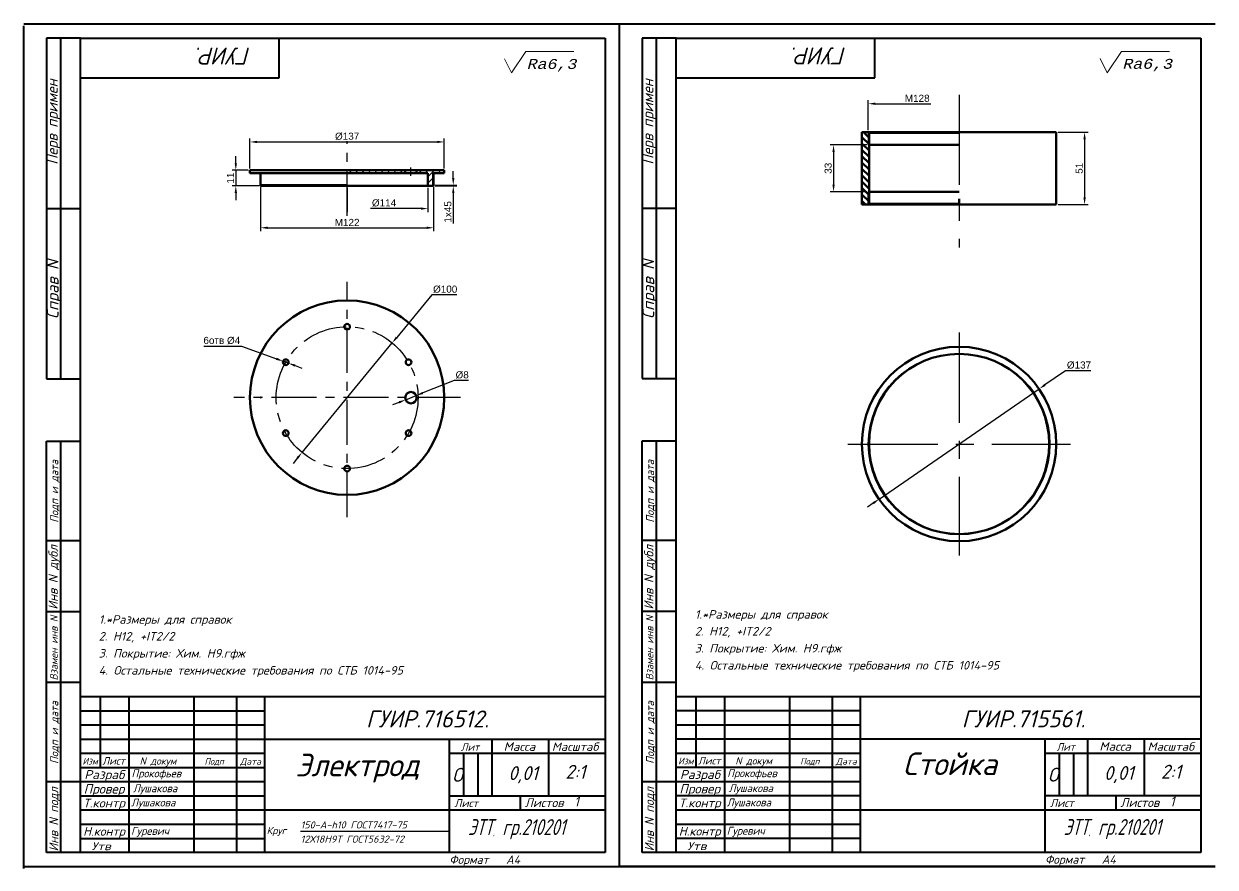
# Model space of a CAD drawing. Header units: millimetres. Extents: x 10739 to 32134, y 609 to 16625.
# Drawn here: x 29247.8 to 29667.8, y 3043.8 to 3341 of the extents above; entities that cross this region are included whole.
import ezdxf
from ezdxf.enums import TextEntityAlignment as Align

# ---------------------------------------------------------------- set-up
doc = ezdxf.new("R2010")
doc.units = ezdxf.units.MM
doc.linetypes.add('CENTER', pattern=[50.8, 31.75, -6.35, 6.35, -6.35])
doc.layers.add('разм', color=3, linetype='Continuous')
doc.layers.add('разьеры', color=10, linetype='Continuous', lineweight=25)
doc.layers.add('тонкая-текст-02', color=4, linetype='Continuous', lineweight=20)
doc.styles.add('6', font='cour.ttf', dxfattribs={"oblique": 15, "height": 3.5})
doc.styles.add('ADRF1', font='romans', dxfattribs={"oblique": 15})
doc.styles.add('ISOCPEUR', font='isocpeur.ttf', dxfattribs={"oblique": 15})
doc.styles.get("Standard").update_dxf_attribs({"font": 'arial.ttf'})
doc.dimstyles.new('ISO-25', dxfattribs={"dimtxt": 2.5, "dimasz": 2.5, "dimexe": 1.25, "dimexo": 0.625, "dimtad": 1, "dimtxsty": 'Standard', "dimcen": 2.5, "dimadec": 0, "dimazin": 0, "dimtfac": 1, "dimtmove": 0, "dimatfit": 3, "dimfxl": 1, "dimarcsym": 0})
doc.dimstyles.new('СВОЙ', dxfattribs={"dimtxt": 2.5, "dimasz": 2.5, "dimexe": 1.25, "dimexo": 0.625, "dimtad": 1, "dimtoh": 1, "dimtxsty": 'Standard', "dimcen": 2.5, "dimclrd": 256, "dimclre": 256, "dimadec": 0, "dimazin": 0, "dimtfac": 1, "dimtmove": 0, "dimatfit": 3, "dimfxl": 1, "dimarcsym": 0})

# ---------------------------------------------------------------- blocks, each defined once
blk = doc.blocks.new('*U132')
at = {"lineweight": 60}
blk.add_circle((0, 0), 1, dxfattribs=at)
blk = doc.blocks.new('*U133')
at = {"color": 0, "linetype": 'ByBlock', "lineweight": -2, "transparency": 16777216}
blk.add_blockref('*U132', (29361.77, 3234.27), dxfattribs=at)
for p, rotation in [((29340.12, 3221.77), 59.99999999999999), ((29383.42, 3221.77), 300.0000000000001), ((29340.12, 3196.77), 120), ((29383.42, 3196.77), 240), ((29361.77, 3184.27), 180)]:
    blk.add_blockref('*U132', p, dxfattribs=dict(at, rotation=rotation))
blk = doc.blocks.new('*D185')
at = {"layer": 'Defpoints', "color": 0, "lineweight": 25, "transparency": 16777216}
for p in [(29396.02, 3299.39), (29327.52, 3289.39), (29396.02, 3289.39)]:
    blk.add_point(p, dxfattribs=at)
at = {"layer": 'разьеры', "color": 0, "lineweight": -2, "transparency": 16777216}
for p, q in [((29327.52, 3290.02), (29327.52, 3300.64)), ((29330.02, 3299.39), (29393.52, 3299.39)), ((29396.02, 3290.02), (29396.02, 3300.64))]:
    blk.add_line(p, q, dxfattribs=at)
at = {"layer": 'разьеры', "color": 0, "lineweight": 25, "transparency": 16777216}
for points in [[(29330.02, 3299.81), (29330.02, 3298.98), (29327.52, 3299.39)], [(29393.52, 3299.81), (29393.52, 3298.98), (29396.02, 3299.39)]]:
    blk.add_solid(points, dxfattribs=at)
at = {"layer": 'разьеры', "color": 0, "lineweight": 25, "transparency": 16777216, "insert": (29361.77, 3301.36), "char_height": 2.5, "attachment_point": 5}
blk.add_mtext('%%C137', dxfattribs=at)
blk = doc.blocks.new('*D186')
at = {"layer": 'Defpoints', "color": 0, "lineweight": 25, "transparency": 16777216}
for p in [(29331.27, 3284.14), (29392.27, 3284.14), (29392.27, 3269.14)]:
    blk.add_point(p, dxfattribs=at)
at = {"layer": 'разьеры', "color": 0, "lineweight": -2, "transparency": 16777216}
for p, q in [((29331.27, 3283.52), (29331.27, 3267.89)), ((29392.27, 3283.52), (29392.27, 3267.89)), ((29333.77, 3269.14), (29389.77, 3269.14))]:
    blk.add_line(p, q, dxfattribs=at)
at = {"layer": 'разьеры', "color": 0, "lineweight": 25, "transparency": 16777216}
for points in [[(29333.77, 3269.56), (29333.77, 3268.73), (29331.27, 3269.14)], [(29389.77, 3269.56), (29389.77, 3268.73), (29392.27, 3269.14)]]:
    blk.add_solid(points, dxfattribs=at)
at = {"layer": 'разьеры', "color": 0, "lineweight": 25, "transparency": 16777216, "insert": (29361.77, 3271.02), "char_height": 2.5, "attachment_point": 5}
blk.add_mtext('M122', dxfattribs=at)
blk = doc.blocks.new('*D187')
at = {"layer": 'Defpoints', "color": 0, "lineweight": 25, "transparency": 16777216}
for p in [(29392.02, 3284.14), (29392.02, 3283.89), (29399.18, 3283.89)]:
    blk.add_point(p, dxfattribs=at)
at = {"layer": 'разьеры', "color": 0, "lineweight": -2, "transparency": 16777216}
for p, q in [((29399.18, 3286.64), (29399.18, 3289.14)), ((29392.64, 3284.14), (29400.43, 3284.14)), ((29392.64, 3283.89), (29400.43, 3283.89)), ((29399.18, 3284.14), (29399.18, 3283.89)), ((29399.18, 3281.39), (29399.18, 3270.59))]:
    blk.add_line(p, q, dxfattribs=at)
at = {"layer": 'разьеры', "color": 0, "lineweight": 25, "transparency": 16777216}
for points in [[(29398.77, 3286.64), (29399.6, 3286.64), (29399.18, 3284.14)], [(29398.77, 3281.39), (29399.6, 3281.39), (29399.18, 3283.89)]]:
    blk.add_solid(points, dxfattribs=at)
at = {"layer": 'разьеры', "color": 0, "lineweight": 25, "transparency": 16777216, "insert": (29397.28, 3274.74), "char_height": 2.5, "attachment_point": 5, "rotation": 90}
blk.add_mtext('1x45', dxfattribs=at)
blk = doc.blocks.new('*D189')
at = {"layer": 'Defpoints', "color": 0, "lineweight": 25, "transparency": 16777216}
for p in [(29361.77, 3283.89), (29390.27, 3283.89), (29390.27, 3275.89)]:
    blk.add_point(p, dxfattribs=at)
at = {"layer": 'разьеры', "color": 0, "lineweight": -2, "transparency": 16777216}
for p, q in [((29361.77, 3283.27), (29361.77, 3274.64)), ((29390.27, 3283.27), (29390.27, 3274.64)), ((29387.77, 3275.89), (29370.03, 3275.89))]:
    blk.add_line(p, q, dxfattribs=at)
at = {"layer": 'разьеры', "color": 0, "lineweight": 25, "transparency": 16777216}
blk.add_solid([(29387.77, 3276.31), (29387.77, 3275.48), (29390.27, 3275.89)], dxfattribs=at)
at = {"layer": 'разьеры', "color": 0, "lineweight": 25, "transparency": 16777216, "insert": (29374.77, 3277.86), "char_height": 2.5, "attachment_point": 5}
blk.add_mtext('%%C114', dxfattribs=at)
blk = doc.blocks.new('_None')
blk = doc.blocks.new('*D190')
at = {"layer": 'Defpoints', "color": 0, "lineweight": 25, "transparency": 16777216}
for p in [(29377.65, 3228.57), (29345.88, 3189.96)]:
    blk.add_point(p, dxfattribs=at)
at = {"layer": 'разьеры', "lineweight": -2, "transparency": 16777216}
for p, q in [((29391.59, 3245.5), (29379.24, 3230.5)), ((29400.45, 3245.5), (29391.59, 3245.5)), ((29345.88, 3189.96), (29377.65, 3228.57)), ((29344.29, 3188.03), (29342.7, 3186.1))]:
    blk.add_line(p, q, dxfattribs=at)
at = {"layer": 'разьеры', "lineweight": 25, "transparency": 16777216}
for points in [[(29378.92, 3230.76), (29379.56, 3230.24), (29377.65, 3228.57)], [(29343.97, 3188.3), (29344.61, 3187.77), (29345.88, 3189.96)]]:
    blk.add_solid(points, dxfattribs=at)
at = {"layer": 'разьеры', "color": 0, "lineweight": 25, "transparency": 16777216, "insert": (29396.33, 3247.47), "char_height": 2.5, "attachment_point": 5}
blk.add_mtext('%%C100', dxfattribs=at)
blk = doc.blocks.new('*D191')
at = {"layer": 'Defpoints', "color": 0, "lineweight": 25, "transparency": 16777216}
for p in [(29386.13, 3210), (29382.41, 3208.53)]:
    blk.add_point(p, dxfattribs=at)
at = {"layer": 'разьеры', "lineweight": -2, "transparency": 16777216}
for p, q in [((29399.51, 3215.3), (29388.45, 3210.92)), ((29404.5, 3215.3), (29399.51, 3215.3)), ((29382.41, 3208.53), (29386.13, 3210)), ((29380.08, 3207.61), (29377.76, 3206.69))]:
    blk.add_line(p, q, dxfattribs=at)
at = {"layer": 'разьеры', "lineweight": 25, "transparency": 16777216}
for points in [[(29388.3, 3211.31), (29388.6, 3210.54), (29386.13, 3210)], [(29379.93, 3208), (29380.24, 3207.22), (29382.41, 3208.53)]]:
    blk.add_solid(points, dxfattribs=at)
at = {"layer": 'разьеры', "color": 0, "lineweight": 25, "transparency": 16777216, "insert": (29402.32, 3217.27), "char_height": 2.5, "attachment_point": 5}
blk.add_mtext('%%C8', dxfattribs=at)
blk = doc.blocks.new('*D192')
at = {"layer": 'Defpoints', "color": 0, "lineweight": 25, "transparency": 16777216}
for p in [(29339.18, 3222.11), (29341.06, 3221.42)]:
    blk.add_point(p, dxfattribs=at)
at = {"layer": 'разьеры', "lineweight": -2, "transparency": 16777216}
for p, q in [((29311.25, 3227.44), (29324.55, 3227.44)), ((29324.55, 3227.44), (29336.83, 3222.96)), ((29341.06, 3221.42), (29339.18, 3222.11)), ((29343.4, 3220.57), (29345.75, 3219.71))]:
    blk.add_line(p, q, dxfattribs=at)
at = {"layer": 'разьеры', "lineweight": 25, "transparency": 16777216}
for points in [[(29336.97, 3223.36), (29336.68, 3222.57), (29339.18, 3222.11)], [(29343.55, 3220.96), (29343.26, 3220.18), (29341.06, 3221.42)]]:
    blk.add_solid(points, dxfattribs=at)
at = {"layer": 'разьеры', "color": 0, "lineweight": 25, "transparency": 16777216, "insert": (29317.59, 3229.41), "char_height": 2.5, "attachment_point": 5}
blk.add_mtext('6отв %%C4', dxfattribs=at)
blk = doc.blocks.new('*D193')
at = {"layer": 'Defpoints', "color": 0, "lineweight": 25, "transparency": 16777216}
for p in [(29327.52, 3289.39), (29322.52, 3283.89), (29331.52, 3283.89)]:
    blk.add_point(p, dxfattribs=at)
at = {"layer": 'разьеры', "color": 0, "lineweight": -2, "transparency": 16777216}
for p, q in [((29322.52, 3291.89), (29322.52, 3294.39)), ((29326.89, 3289.39), (29321.27, 3289.39)), ((29322.52, 3289.39), (29322.52, 3283.89)), ((29330.89, 3283.89), (29321.27, 3283.89)), ((29322.52, 3281.39), (29322.52, 3278.89))]:
    blk.add_line(p, q, dxfattribs=at)
at = {"layer": 'разьеры', "color": 0, "lineweight": 25, "transparency": 16777216}
for points in [[(29322.1, 3291.89), (29322.93, 3291.89), (29322.52, 3289.39)], [(29322.1, 3281.39), (29322.93, 3281.39), (29322.52, 3283.89)]]:
    blk.add_solid(points, dxfattribs=at)
at = {"layer": 'разьеры', "color": 0, "lineweight": 25, "transparency": 16777216, "insert": (29320.64, 3286.64), "char_height": 2.5, "attachment_point": 5, "rotation": 90}
blk.add_mtext('11', dxfattribs=at)
blk = doc.blocks.new('*D204')
at = {"layer": 'Defpoints', "color": 0, "lineweight": 60, "transparency": 16777216}
for p in [(29611.75, 3302.85), (29611.75, 3277.35), (29621.75, 3277.35)]:
    blk.add_point(p, dxfattribs=at)
at = {"layer": 'разьеры', "color": 0, "lineweight": -2, "transparency": 16777216}
for p, q in [((29612.38, 3302.85), (29623, 3302.85)), ((29621.75, 3300.35), (29621.75, 3279.85)), ((29612.38, 3277.35), (29623, 3277.35))]:
    blk.add_line(p, q, dxfattribs=at)
at = {"layer": 'разьеры', "color": 0, "lineweight": 60, "transparency": 16777216}
for points in [[(29621.34, 3300.35), (29622.17, 3300.35), (29621.75, 3302.85)], [(29621.34, 3279.85), (29622.17, 3279.85), (29621.75, 3277.35)]]:
    blk.add_solid(points, dxfattribs=at)
at = {"layer": 'разьеры', "color": 0, "lineweight": 25, "transparency": 16777216, "insert": (29619.85, 3290.1), "char_height": 2.5, "attachment_point": 5, "rotation": 90}
blk.add_mtext('51', dxfattribs=at)
blk = doc.blocks.new('*D205')
at = {"layer": 'Defpoints', "color": 0, "lineweight": 60, "transparency": 16777216}
for p in [(29577.5, 3312.85), (29545.5, 3302.85), (29577.5, 3302.85)]:
    blk.add_point(p, dxfattribs=at)
at = {"layer": 'разьеры', "color": 0, "lineweight": -2, "transparency": 16777216}
for p, q in [((29545.5, 3303.48), (29545.5, 3314.1)), ((29548, 3312.85), (29567.54, 3312.85))]:
    blk.add_line(p, q, dxfattribs=at)
at = {"layer": 'разьеры', "color": 0, "lineweight": 60, "transparency": 16777216}
blk.add_solid([(29548, 3313.27), (29548, 3312.44), (29545.5, 3312.85)], dxfattribs=at)
at = {"layer": 'разьеры', "color": 0, "lineweight": 25, "transparency": 16777216, "insert": (29562.75, 3314.75), "char_height": 2.5, "attachment_point": 5}
blk.add_mtext('М128', dxfattribs=at)
blk = doc.blocks.new('*D206')
at = {"layer": 'Defpoints', "color": 0, "lineweight": 60, "transparency": 16777216}
for p in [(29545.75, 3298.35), (29533.25, 3281.85), (29545.75, 3281.85)]:
    blk.add_point(p, dxfattribs=at)
at = {"layer": 'разьеры', "color": 0, "lineweight": -2, "transparency": 16777216}
for p, q in [((29545.13, 3298.35), (29532, 3298.35)), ((29533.25, 3295.85), (29533.25, 3284.35)), ((29545.13, 3281.85), (29532, 3281.85))]:
    blk.add_line(p, q, dxfattribs=at)
at = {"layer": 'разьеры', "color": 0, "lineweight": 60, "transparency": 16777216}
for points in [[(29532.84, 3295.85), (29533.67, 3295.85), (29533.25, 3298.35)], [(29532.84, 3284.35), (29533.67, 3284.35), (29533.25, 3281.85)]]:
    blk.add_solid(points, dxfattribs=at)
at = {"layer": 'разьеры', "color": 0, "lineweight": 25, "transparency": 16777216, "insert": (29531.35, 3290.1), "char_height": 2.5, "attachment_point": 5, "rotation": 90}
blk.add_mtext('33', dxfattribs=at)
blk = doc.blocks.new('*D207')
at = {"layer": 'Defpoints', "color": 0, "lineweight": 25, "transparency": 16777216}
for p in [(29605.72, 3212.35), (29549.29, 3173.52)]:
    blk.add_point(p, dxfattribs=at)
at = {"layer": 'разьеры', "lineweight": -2, "transparency": 16777216}
for p, q in [((29615.04, 3218.76), (29607.78, 3213.77)), ((29623.91, 3218.76), (29615.04, 3218.76)), ((29549.29, 3173.52), (29605.72, 3212.35)), ((29547.23, 3172.1), (29545.17, 3170.68))]:
    blk.add_line(p, q, dxfattribs=at)
at = {"layer": 'разьеры', "lineweight": 25, "transparency": 16777216}
for points in [[(29607.54, 3214.11), (29608.02, 3213.42), (29605.72, 3212.35)], [(29546.99, 3172.44), (29547.47, 3171.76), (29549.29, 3173.52)]]:
    blk.add_solid(points, dxfattribs=at)
at = {"layer": 'разьеры', "color": 0, "lineweight": 25, "transparency": 16777216, "insert": (29619.78, 3220.73), "char_height": 2.5, "attachment_point": 5}
blk.add_mtext('%%C137', dxfattribs=at)

msp = doc.modelspace()

# ---------------------------------------------------------------- hatches: boundary and pattern name
at = {"lineweight": 60}
h = msp.add_hatch(dxfattribs=at)
h.set_pattern_fill('ANSI31', color=256, scale=0.5, angle=-90)
h.set_pattern_definition([(315, (27972.9186, 18058.9575), (1.12253202, 1.12253202), [])])
h.paths.add_polyline_path([(29545.50449, 3277.35265), (29545.50449, 3281.60265), (29545.75449, 3281.85265), (29545.75449, 3298.35265), (29545.50449, 3298.60265), (29545.50449, 3302.85265), (29543.25449, 3302.85265), (29543.25449, 3298.35265), (29543.25449, 3277.35265)])
h.paths.add_polyline_path([(29545.75449, 3298.35265), (29545.75449, 3302.60265), (29545.50449, 3302.85265), (29545.50449, 3298.60265)], flags=17)
h.paths.add_polyline_path([(29545.75449, 3277.60265), (29545.75449, 3281.85265), (29545.50449, 3281.60265), (29545.50449, 3277.35265)], flags=17)
at = {"lineweight": 25}
h = msp.add_hatch(dxfattribs=at)
h.set_pattern_fill('ANSI31', color=256, scale=0.5, angle=180)
h.set_pattern_definition([(225, (43914.5602, 5133.5025), (1.12253202, -1.12253202), [])])
h.paths.add_polyline_path([(29390.2668, 3283.89203), (29390.7668, 3283.89203), (29392.0168, 3283.89203), (29392.0168, 3288.39203), (29392.2668, 3288.39203), (29393.2668, 3288.39203), (29396.0168, 3288.39203), (29396.0168, 3289.39203), (29386.2668, 3289.39203), (29386.2668, 3288.39203), (29390.2668, 3288.39203)])
h.paths.add_polyline_path([(29361.7668, 3289.39203), (29361.7668, 3288.39203), (29382.2668, 3288.39203), (29382.2668, 3289.39203)])

# ---------------------------------------------------------------- linework, layer by layer
at = {"color": 0, "lineweight": 40}
for p, q in [((29247.7864, 3340.96151), (29457.7864, 3340.96151)), ((29247.78642, 3043.33143), (29247.78642, 3340.33143)), ((29457.7864, 3044.00751), (29457.7864, 3341.00751)), ((29457.7864, 3044.00751), (29457.7864, 3341.00751)), ((29457.7864, 3341.00751), (29667.7864, 3341.00751)), ((29267.7864, 3335.96151), (29255.7864, 3335.96151)), ((29255.7864, 3335.96151), (29255.7864, 3215.96151)), ((29260.7864, 3215.96151), (29260.7864, 3335.96151)), ((29267.7864, 3048.96151), (29267.7864, 3335.96151)), ((29267.7864, 3335.96151), (29452.7864, 3335.96151)), ((29337.7864, 3321.96151), (29337.7864, 3335.96151)), ((29452.7864, 3335.96151), (29452.7864, 3048.96151)), ((29477.7864, 3336.00751), (29465.7864, 3336.00751)), ((29465.7864, 3336.00751), (29465.7864, 3216.00751)), ((29470.7864, 3216.00751), (29470.7864, 3336.00751)), ((29477.7864, 3049.00751), (29477.7864, 3336.00751)), ((29477.7864, 3336.00751), (29662.7864, 3336.00751)), ((29547.7864, 3322.00751), (29547.7864, 3336.00751)), ((29662.7864, 3336.00751), (29662.7864, 3049.00751)), ((29267.7864, 3321.96151), (29337.7864, 3321.96151)), ((29477.7864, 3322.00751), (29547.7864, 3322.00751)), ((29465.7864, 3276.00751), (29477.7864, 3276.00751)), ((29255.7864, 3275.96151), (29267.7864, 3275.96151)), ((29255.7864, 3215.96151), (29267.7864, 3215.96151)), ((29465.7864, 3216.00751), (29477.7864, 3216.00751)), ((29255.7864, 3048.96151), (29255.7864, 3193.96151)), ((29255.7864, 3193.96151), (29267.7864, 3193.96151)), ((29260.7864, 3048.96151), (29260.7864, 3193.96151)), ((29465.7864, 3049.00751), (29465.7864, 3194.00751)), ((29465.7864, 3194.00751), (29477.7864, 3194.00751)), ((29470.7864, 3049.00751), (29470.7864, 3194.00751)), ((29255.7864, 3158.96151), (29267.7864, 3158.96151)), ((29465.7864, 3159.00751), (29477.7864, 3159.00751)), ((29255.7864, 3133.96151), (29267.7864, 3133.96151)), ((29465.7864, 3134.00751), (29477.7864, 3134.00751)), ((29255.7864, 3108.96151), (29267.7864, 3108.96151)), ((29465.7864, 3109.00751), (29477.7864, 3109.00751)), ((29267.7864, 3103.96151), (29452.7864, 3103.96151)), ((29274.7864, 3078.96151), (29274.7864, 3103.96151)), ((29284.7864, 3103.96151), (29284.7864, 3048.96151)), ((29307.7864, 3048.96151), (29307.7864, 3103.96151)), ((29322.7864, 3103.96151), (29322.7864, 3048.96151)), ((29332.7864, 3048.96151), (29332.7864, 3103.96151)), ((29477.7864, 3104.00751), (29662.7864, 3104.00751)), ((29484.7864, 3079.00751), (29484.7864, 3104.00751)), ((29494.7864, 3104.00751), (29494.7864, 3049.00751)), ((29517.7864, 3049.00751), (29517.7864, 3104.00751)), ((29532.7864, 3104.00751), (29532.7864, 3049.00751)), ((29542.7864, 3049.00751), (29542.7864, 3104.00751)), ((29267.7864, 3098.96151), (29332.7864, 3098.96151)), ((29477.7864, 3099.00751), (29542.7864, 3099.00751)), ((29267.7864, 3093.96151), (29332.7864, 3093.96151)), ((29477.7864, 3094.00751), (29542.7864, 3094.00751)), ((29267.7864, 3088.96151), (29332.7864, 3088.96151)), ((29332.7864, 3088.96151), (29452.7864, 3088.96151)), ((29397.7864, 3088.96151), (29397.7864, 3048.96151)), ((29412.7864, 3088.96151), (29412.7864, 3068.96151)), ((29432.7864, 3088.96151), (29432.7864, 3068.96151)), ((29477.7864, 3089.00751), (29542.7864, 3089.00751)), ((29542.7864, 3089.00751), (29662.7864, 3089.00751)), ((29607.7864, 3089.00751), (29607.7864, 3049.00751)), ((29622.7864, 3089.00751), (29622.7864, 3069.00751)), ((29642.7864, 3089.00751), (29642.7864, 3069.00751)), ((29267.7864, 3083.96151), (29332.7864, 3083.96151)), ((29397.7864, 3083.96151), (29452.7864, 3083.96151)), ((29402.7864, 3083.96151), (29402.7864, 3068.96151)), ((29407.7864, 3083.96151), (29407.7864, 3068.96151)), ((29477.7864, 3084.00751), (29542.7864, 3084.00751)), ((29607.7864, 3084.00751), (29662.7864, 3084.00751)), ((29612.7864, 3084.00751), (29612.7864, 3069.00751)), ((29617.7864, 3084.00751), (29617.7864, 3069.00751)), ((29267.7864, 3078.96151), (29332.7864, 3078.96151)), ((29477.7864, 3079.00751), (29542.7864, 3079.00751)), ((29255.7864, 3073.96151), (29267.7864, 3073.96151)), ((29267.7864, 3073.96151), (29332.7864, 3073.96151)), ((29465.7864, 3074.00751), (29477.7864, 3074.00751)), ((29477.7864, 3074.00751), (29542.7864, 3074.00751)), ((29267.7864, 3068.96151), (29332.7864, 3068.96151)), ((29397.7864, 3068.96151), (29452.7864, 3068.96151)), ((29422.7864, 3068.96151), (29422.7864, 3063.96151)), ((29477.7864, 3069.00751), (29542.7864, 3069.00751)), ((29607.7864, 3069.00751), (29662.7864, 3069.00751)), ((29632.7864, 3069.00751), (29632.7864, 3064.00751)), ((29267.7864, 3063.96151), (29332.7864, 3063.96151)), ((29332.7864, 3063.96151), (29452.7864, 3063.96151)), ((29477.7864, 3064.00751), (29542.7864, 3064.00751)), ((29542.7864, 3064.00751), (29662.7864, 3064.00751)), ((29267.7864, 3058.96151), (29332.7864, 3058.96151)), ((29477.7864, 3059.00751), (29542.7864, 3059.00751)), ((29267.7864, 3053.96151), (29332.7864, 3053.96151)), ((29477.7864, 3054.00751), (29542.7864, 3054.00751)), ((29267.7864, 3048.96151), (29255.7864, 3048.96151)), ((29452.7864, 3048.96151), (29267.7864, 3048.96151)), ((29477.7864, 3049.00751), (29465.7864, 3049.00751)), ((29662.7864, 3049.00751), (29477.7864, 3049.00751)), ((29457.7864, 3043.96151), (29247.7864, 3043.96151))]:
    msp.add_line(p, q, dxfattribs=at)
at = {"linetype": 'CENTER', "lineweight": 25}
for p, q in [((29577.50449, 3315.99087), (29577.50449, 3262.142)), ((29384.2668, 3287.39203), (29384.2668, 3290.39203)), ((29577.50449, 3232.1831), (29577.50449, 3153.6831)), ((29538.25449, 3192.9331), (29616.75449, 3192.9331))]:
    msp.add_line(p, q, dxfattribs=at)
at = {"lineweight": 60}
for p, q in [((29611.75449, 3302.85265), (29543.25449, 3302.85265)), ((29543.25449, 3302.85265), (29543.25449, 3277.35265)), ((29543.25449, 3302.85265), (29543.25449, 3298.35265)), ((29543.25449, 3302.85265), (29545.75449, 3302.85265)), ((29545.50449, 3302.85265), (29545.75449, 3302.60265)), ((29545.75449, 3302.60265), (29545.75449, 3281.85265)), ((29545.75449, 3302.60265), (29577.50449, 3302.60265)), ((29611.75449, 3277.35265), (29611.75449, 3302.85265)), ((29545.75449, 3298.35265), (29577.50449, 3298.35265)), ((29390.7668, 3283.89203), (29390.2668, 3283.89203)), ((29391.2668, 3283.89203), (29390.7668, 3283.89203)), ((29392.0168, 3283.89203), (29391.2668, 3283.89203)), ((29392.2668, 3284.14203), (29392.2668, 3284.14203)), ((29543.25449, 3277.35265), (29543.25449, 3281.85265)), ((29545.75449, 3281.85265), (29577.50449, 3281.85265)), ((29545.75449, 3281.85265), (29545.75449, 3277.60265)), ((29543.25449, 3277.35265), (29611.75449, 3277.35265)), ((29545.75449, 3277.60265), (29545.50449, 3277.35265)), ((29545.75449, 3277.60265), (29577.50449, 3277.60265)), ((29331.2668, 3209.26668), (29331.5168, 3209.26668)), ((29667.7864, 3044.0535), (29457.7864, 3044.0535))]:
    msp.add_line(p, q, dxfattribs=at)
at = {"lineweight": 25}
for p, q in [((29545.50449, 3302.85265), (29545.50449, 3298.60265)), ((29545.50449, 3298.60265), (29545.75449, 3298.35265)), ((29392.0168, 3283.89203), (29392.0168, 3288.39203)), ((29392.0168, 3288.39203), (29392.2668, 3288.39203)), ((29545.50449, 3281.60265), (29545.75449, 3281.85265)), ((29545.50449, 3277.35265), (29545.50449, 3281.60265))]:
    msp.add_line(p, q, dxfattribs=at)
at = {"lineweight": 50}
for p, q in [((29611.75449, 3302.85265), (29577.50449, 3302.85265)), ((29327.5168, 3288.39203), (29327.5168, 3289.39203)), ((29327.5168, 3289.39203), (29361.7668, 3289.39203)), ((29327.5168, 3289.39203), (29327.5168, 3288.39203)), ((29396.0168, 3289.39203), (29361.7668, 3289.39203)), ((29382.2668, 3288.39203), (29382.2668, 3289.39203)), ((29386.2668, 3288.39203), (29386.2668, 3289.39203)), ((29396.0168, 3289.39203), (29396.0168, 3288.39203)), ((29330.7668, 3288.39203), (29327.5168, 3288.39203)), ((29331.2668, 3288.39203), (29330.7668, 3288.39203)), ((29331.2668, 3288.39203), (29361.7668, 3288.39203)), ((29331.2668, 3285.89203), (29331.2668, 3288.39203)), ((29331.2668, 3285.89203), (29331.2668, 3284.14203)), ((29382.2668, 3288.39203), (29361.7668, 3288.39203)), ((29386.2668, 3288.39203), (29382.2668, 3288.39203)), ((29386.2668, 3288.39203), (29384.2668, 3288.39203)), ((29390.2668, 3288.39203), (29386.2668, 3288.39203)), ((29390.2668, 3283.89203), (29390.2668, 3288.39203)), ((29392.2668, 3288.39203), (29396.0168, 3288.39203)), ((29393.2668, 3288.39203), (29392.2668, 3288.39203)), ((29392.2668, 3284.14203), (29392.2668, 3288.39203)), ((29331.2668, 3284.14203), (29331.5168, 3283.89203)), ((29331.2668, 3284.14203), (29361.7668, 3284.14203)), ((29339.7668, 3283.89203), (29331.5168, 3283.89203)), ((29331.5168, 3283.89203), (29332.2668, 3283.89203)), ((29332.0168, 3283.89203), (29332.2668, 3283.89203)), ((29332.2668, 3283.89203), (29332.7668, 3283.89203)), ((29332.7668, 3283.89203), (29333.2668, 3283.89203)), ((29361.7668, 3283.89203), (29339.7668, 3283.89203)), ((29361.7668, 3283.89203), (29382.2668, 3283.89203)), ((29382.2668, 3283.89203), (29392.0168, 3283.89203)), ((29391.5168, 3283.89203), (29391.2668, 3283.89203)), ((29392.2668, 3284.14203), (29392.0168, 3283.89203)), ((29543.25449, 3277.35265), (29543.25449, 3282.10265)), ((29577.50449, 3277.35265), (29577.50449, 3279.35265))]:
    msp.add_line(p, q, dxfattribs=at)
at = {"linetype": 'CENTER', "lineweight": 25, "ltscale": 0.5}
for p, q in [((29361.7668, 3273.35955), (29361.7668, 3299.60701)), ((29361.7668, 3167.20336), (29361.7668, 3250.079)), ((29401.7668, 3209.26668), (29321.7668, 3209.26668))]:
    msp.add_line(p, q, dxfattribs=at)
at = {"lineweight": 50}
msp.add_circle((29361.7668, 3209.26668), 34.25, dxfattribs=at)
at = {"linetype": 'CENTER', "lineweight": 25, "ltscale": 0.5}
msp.add_circle((29361.7668, 3209.26668), 25, dxfattribs=at)
at = {"lineweight": 60}
for centre, radius in [((29577.50449, 3192.9331), 34.25), ((29577.50449, 3192.9331), 31.75), ((29384.2668, 3209.26668), 2)]:
    msp.add_circle(centre, radius, dxfattribs=at)
at = {"lineweight": 25}
msp.add_circle((29577.50449, 3192.9331), 32, dxfattribs=at)
at = {"layer": 'разм', "color": 7}
msp.add_line((29345.37313, 3056.44405), (29397.37313, 3056.44405), dxfattribs=at)
at = {"layer": 'тонкая-текст-02', "color": 7, "lineweight": 20}
for p, q in [((29419.72111, 3323.72433), (29424.72111, 3331.22433)), ((29424.72111, 3331.22433), (29441.72111, 3331.22433)), ((29629.72111, 3323.77032), (29634.72111, 3331.27032)), ((29634.72111, 3331.27032), (29651.72111, 3331.27032)), ((29417.22111, 3328.72433), (29419.72111, 3323.72433)), ((29627.22111, 3328.77032), (29629.72111, 3323.77032))]:
    msp.add_line(p, q, dxfattribs=at)

# ---------------------------------------------------------------- block references
at = {"lineweight": 60}
msp.add_blockref('*U133', (0, 0), dxfattribs=at)

# ---------------------------------------------------------------- texts
at = {"color": 0, "lineweight": 40, "style": 'ISOCPEUR', "oblique": 15}
for s, height, p, p2 in [('Перв примен', 3.8523497, (29259.72631, 3291.36583), (29259.72631, 3321.41415)), ('Перв примен', 3.8523497, (29469.72631, 3291.41182), (29469.72631, 3321.46015)), ('Подп и дата', 2.7654263, (29259.93292, 3165.18555), (29259.93292, 3187.30896)), ('Подп и дата', 2.7654263, (29469.93292, 3165.23155), (29469.93292, 3187.35496)), ('Инв N дубл', 3.250918, (29259.75307, 3134.55492), (29259.75307, 3157.31135)), ('Инв N дубл', 3.250918, (29469.75307, 3134.60092), (29469.75307, 3157.35734)), ('Взамен инв N', 2.6615702, (29259.75307, 3109.60296), (29259.75307, 3132.35938)), ('Взамен инв N', 2.6615702, (29469.75307, 3109.64896), (29469.75307, 3132.40538)), ('Подп и дата', 2.7654263, (29259.93292, 3080.18555), (29259.93292, 3102.30896)), ('Подп и дата', 2.7654263, (29469.93292, 3080.23155), (29469.93292, 3102.35496)), ('Инв N подл', 3.229948, (29259.93292, 3049.37269), (29259.93292, 3071.98233)), ('Инв N подл', 3.229948, (29469.93292, 3049.41869), (29469.93292, 3072.02832))]:
    msp.add_text(s, height=height, rotation=90, dxfattribs=at).set_placement(p, p2, align=Align.ALIGNED)
at = {"color": 0, "style": 'ISOCPEUR', "oblique": 15}
for p, p2 in [((29260.03856, 3237.0137), (29260.03856, 3257.7824)), ((29470.03857, 3237.0597), (29470.03857, 3257.8284))]:
    msp.add_text('Справ N', height=4.153739, rotation=90, dxfattribs=at).set_placement(p, p2, align=Align.ALIGNED)
at = {"color": 0, "lineweight": 40, "style": 'ISOCPEUR', "oblique": 15}
for s, height, p, p2 in [('Лит', 2.688645, (29401.88738, 3084.80197), (29408.34013, 3084.80197)), ('Масса', 3.01234, (29416.94379, 3084.80197), (29428.08945, 3084.80197)), ('Масштаб', 2.933068, (29433.9422, 3084.80197), (29450.36738, 3084.80197)), ('Лит', 2.688645, (29611.88738, 3084.84797), (29618.34013, 3084.84797)), ('Масса', 3.01234, (29626.94379, 3084.84797), (29638.08945, 3084.84797)), ('Масштаб', 2.933068, (29643.9422, 3084.84797), (29660.36738, 3084.84797)), ('Изм', 2.38948, (29268.4723, 3079.96333), (29273.84863, 3079.96333)), ('Лист', 2.654978, (29275.46454, 3079.94244), (29283.42948, 3079.94244)), ('N докум', 2.588603, (29288.60668, 3079.94244), (29301.5497, 3079.94244)), ('Подп', 2.33455, (29311.50587, 3079.94244), (29318.27606, 3079.94244)), ('Дата', 2.166931, (29324.05064, 3079.94244), (29331.4182, 3079.94244)), ('Изм', 2.38948, (29478.4723, 3080.00932), (29483.84863, 3080.00932)), ('Лист', 2.654978, (29485.46454, 3079.98844), (29493.42948, 3079.98844)), ('N докум', 2.588603, (29498.60668, 3079.98844), (29511.5497, 3079.98844)), ('Подп', 2.33455, (29521.50587, 3079.98844), (29528.27606, 3079.98844)), ('Дата', 2.166931, (29534.05064, 3079.98844), (29541.4182, 3079.98844)), ('Разраб', 3.177024, (29269.09259, 3074.83704), (29283.23035, 3074.83704)), ('Разраб', 3.177024, (29479.0926, 3074.88303), (29493.23035, 3074.88303)), ('Провер', 3.334158, (29268.89347, 3069.73163), (29283.23035, 3069.73163)), ('Провер', 3.334158, (29478.89347, 3069.77763), (29493.23035, 3069.77763)), ('Т.контр', 3.069818, (29268.69435, 3064.86935), (29283.42948, 3064.86935)), ('Лист', 2.802709, (29399.54092, 3064.97882), (29407.94905, 3064.97882)), ('Листов', 3.110829, (29424.37423, 3064.97882), (29438.06188, 3064.97882)), ('Т.контр', 3.069818, (29478.69435, 3064.91534), (29493.42948, 3064.91534)), ('Лист', 2.802709, (29609.54092, 3065.02482), (29617.94905, 3065.02482)), ('Листов', 3.110829, (29634.37423, 3065.02482), (29648.06188, 3065.02482)), ('Н.контр', 3.069818, (29268.69435, 3054.90166), (29283.42948, 3054.90166)), ('Н.контр', 3.069818, (29478.69435, 3054.94765), (29493.42948, 3054.94765)), ('Утв', 2.820914, (29271.6812, 3049.79625), (29278.45139, 3049.79625)), ('Утв', 2.820914, (29481.6812, 3049.84225), (29488.45139, 3049.84225))]:
    msp.add_text(s, height=height, dxfattribs=at).set_placement(p, p2, align=Align.ALIGNED)
for s, p in [('Формат', (29397.7864, 3044.96151)), ('A4', (29417.7864, 3044.96151)), ('Формат', (29607.7864, 3045.00751)), ('A4', (29627.7864, 3045.00751))]:
    msp.add_text(s, height=3, dxfattribs=at).set_placement(p)
at = {"color": 0, "lineweight": 40, "char_height": 3, "attachment_point": 1, "rotation": 180, "style": 'ISOCPEUR'}
for insert in [(29327.87455, 3326.65139), (29537.87455, 3326.69739)]:
    msp.add_mtext('{\\H2x;\\W0.965;ГУИР.}', dxfattribs=dict(at, insert=insert))
at = {"color": 0, "lineweight": 40, "attachment_point": 1, "style": 'ISOCPEUR'}
for s, insert, char_height in [('{\\H2x;\\W0.965;ГУИР.716512.}', (29368.42914, 3099.03373), 3), ('{\\H2x;\\W0.965;ГУИР.715561.}', (29578.42914, 3099.07973), 3), ('{\\H1.4x;\\Q15;\\W0.965;2:1}', (29438.69018, 3079.86027), 3.5), ('{\\H1.4x;\\Q15;\\W0.965;2:1}', (29648.69018, 3079.90627), 3.5), ('{\\H1.4x;\\W0.965;Лушакова }', (29286.25089, 3072.99759), 2), ('{\\H1.4x;\\W0.965;Лушакова }', (29496.2509, 3073.04358), 2), ('{\\H1.4x;\\W0.965;Лушакова }', (29285.58516, 3067.99759), 2), ('{\\H1.4x;\\Q15;\\W0.965;1}', (29441.79655, 3068.67287), 2.5), ('{\\H1.4x;\\W0.965;Лушакова }', (29495.58516, 3068.04358), 2), ('{\\H1.4x;\\Q15;\\W0.965;1}', (29651.79655, 3068.71887), 2.5), ('{\\H1.4x;\\W0.965;Гуревич }', (29285.58516, 3057.99759), 2), ('{\\H2.8x;\\W0.734;ЭТТ\\H0.35714x;\\W1;\\C7;,\\H2.8x;\\W0.734;\\C0; гр.210201}', (29404.38777, 3060.74152), 2), ('{\\H1.4x;\\W0.965;Гуревич }', (29495.58516, 3058.04358), 2), ('{\\H2.8x;\\W0.734;ЭТТ\\H0.35714x;\\W1;\\C7;,\\H2.8x;\\W0.734;\\C0; гр.210201}', (29614.38777, 3060.78752), 2)]:
    msp.add_mtext(s, dxfattribs=dict(at, insert=insert, char_height=char_height))
for s, insert, char_height, width in [('{\\H2x;\\W0.965;Электрод}', (29343.5508, 3083.81343), 4, 33.0109445), ('{\\H2x;\\W0.965;Стойка}', (29557.67286, 3084.23372), 4, 33.0109445), ('{\\H1.4x;\\Q15;\\W0.965;O}', (29398.6477, 3078.81655), 3.5, 8.8811705), ('{\\H1.4x;\\Q15;\\W0.965;0,01}', (29418.61236, 3079.41203), 3.5, 8.8811705), ('{\\H1.4x;\\Q15;\\W0.965;O}', (29608.6477, 3078.86254), 3.5, 8.8811705), ('{\\H1.4x;\\Q15;\\W0.965;0,01}', (29628.61236, 3079.45803), 3.5, 8.8811705), ('{\\H1.4x;\\W0.965;Прокофьев}', (29285.73917, 3078.27192), 2, 19.0739928), ('{\\H1.4x;\\W0.965;Прокофьев}', (29495.73917, 3078.31792), 2, 19.0739928)]:
    msp.add_mtext(s, dxfattribs=dict(at, insert=insert, char_height=char_height, width=width))
at = {"layer": 'разм', "color": 7, "style": 'ADRF1', "oblique": 15}
for s, height, p in [('1.*Размеры для справок', 3, (29484.38928, 3131.38985)), ('1.*Размеры для справок', 3, (29274.22374, 3129.60894)), ('2. Н12, +IT2/2', 3, (29274.1568, 3123.66885)), ('2. Н12, +IT2/2', 3, (29484.32234, 3125.44976)), ('3. Покрытие: Хим. Н9.гфж', 3, (29274.1568, 3117.66885)), ('3. Покрытие: Хим. Н9.гфж', 3, (29484.32234, 3119.44976)), ('4. Остальные технические требования по СТБ 1014-95', 3, (29484.32234, 3113.44976)), ('4. Остальные технические требования по СТБ 1014-95', 3, (29274.1568, 3111.66885)), ('Круг', 2.5, (29333.37313, 3055.44405)), ('150-А-h10 ГОСТ7417-75', 2.5, (29345.37313, 3057.44405)), ('12Х18Н9Т ГОСТ5632-72', 2.5, (29345.37313, 3052.44405))]:
    msp.add_text(s, height=height, dxfattribs=at).set_placement(p)
at = {"layer": 'тонкая-текст-02', "color": 7, "lineweight": 40, "char_height": 3.5, "width": 27, "attachment_point": 1, "style": '6'}
for insert in [(29425.02877, 3328.61681), (29635.02877, 3328.66281)]:
    msp.add_mtext('Ra6,3', dxfattribs=dict(at, insert=insert))

# ---------------------------------------------------------------- dimensions: what is measured, and where the dimension line sits
at = {"layer": 'разьеры', "lineweight": 25}
for base, p1, p2, text, override, picture, middle in [((29577.50449, 3312.85265), (29545.50449, 3302.85265), (29577.50449, 3302.85265), 'М128', {"dimblk2": 'None', "dimsah": 1, "dimse2": 1, "dimsd2": 1}, '*D205', (29562.75449, 3314.75408)), ((29390.2668, 3275.89203), (29361.7668, 3283.89203), (29390.2668, 3283.89203), '%%C114', {"dimblk1": 'None', "dimsah": 1, "dimsd1": 1}, '*D189', (29374.7668, 3277.86338))]:
    dim = msp.add_linear_dim(base=base, p1=p1, p2=p2, text=text, dimstyle='ISO-25', override=override, dxfattribs=at)
    dim.commit()
    dim.dimension.update_dxf_attribs({"geometry": picture, "text_midpoint": middle})
for base, p1, p2, text, picture, middle in [((29396.0168, 3299.39203), (29327.5168, 3289.39203), (29396.0168, 3289.39203), '%%C137', '*D185', (29361.7668, 3301.36338)), ((29392.2668, 3269.14203), (29331.2668, 3284.14203), (29392.2668, 3284.14203), 'M122', '*D186', (29361.7668, 3271.02215))]:
    dim = msp.add_linear_dim(base=base, p1=p1, p2=p2, text=text, dimstyle='ISO-25', dxfattribs=at)
    dim.commit()
    dim.dimension.update_dxf_attribs({"geometry": picture, "text_midpoint": middle})
for base, p1, p2, text, picture, middle in [((29621.75449, 3277.35265), (29611.75449, 3302.85265), (29611.75449, 3277.35265), '51', '*D204', (29619.85306, 3290.10265)), ((29533.25449, 3281.85265), (29545.75449, 3298.35265), (29545.75449, 3281.85265), '33', '*D206', (29531.35221, 3290.10265)), ((29322.5168, 3283.89203), (29327.5168, 3289.39203), (29331.5168, 3283.89203), '11', '*D193', (29320.63668, 3286.64203)), ((29399.18476, 3283.89203), (29392.0168, 3284.14203), (29392.0168, 3283.89203), '1x45', '*D187', (29397.28332, 3274.74043))]:
    dim = msp.add_linear_dim(base=base, p1=p1, p2=p2, angle=90, text=text, dimstyle='ISO-25', dxfattribs=at)
    dim.commit()
    dim.dimension.update_dxf_attribs({"geometry": picture, "text_midpoint": middle})
for p1, p2, text, picture, middle in [((29345.87994, 3189.96363), (29377.65366, 3228.56973), '%%C100', '*D190', (29396.33143, 3245.50155)), ((29341.05575, 3221.42436), (29339.17658, 3222.10899), '6отв %%C4', '*D192', (29317.58609, 3227.43945)), ((29549.28894, 3173.51803), (29605.72005, 3212.34817), '%%C137', '*D207', (29619.78325, 3218.7588)), ((29382.40715, 3208.53067), (29386.12645, 3210.00269), '%%C8', '*D191', (29402.31877, 3215.30032))]:
    dim = msp.add_diameter_dim_2p(p1=p1, p2=p2, text=text, dimstyle='СВОЙ', dxfattribs=at)
    dim.commit()
    dim.dimension.update_dxf_attribs({"geometry": picture, "text_midpoint": middle, "dimtype": 163})

doc.saveas('drawing.dxf')
